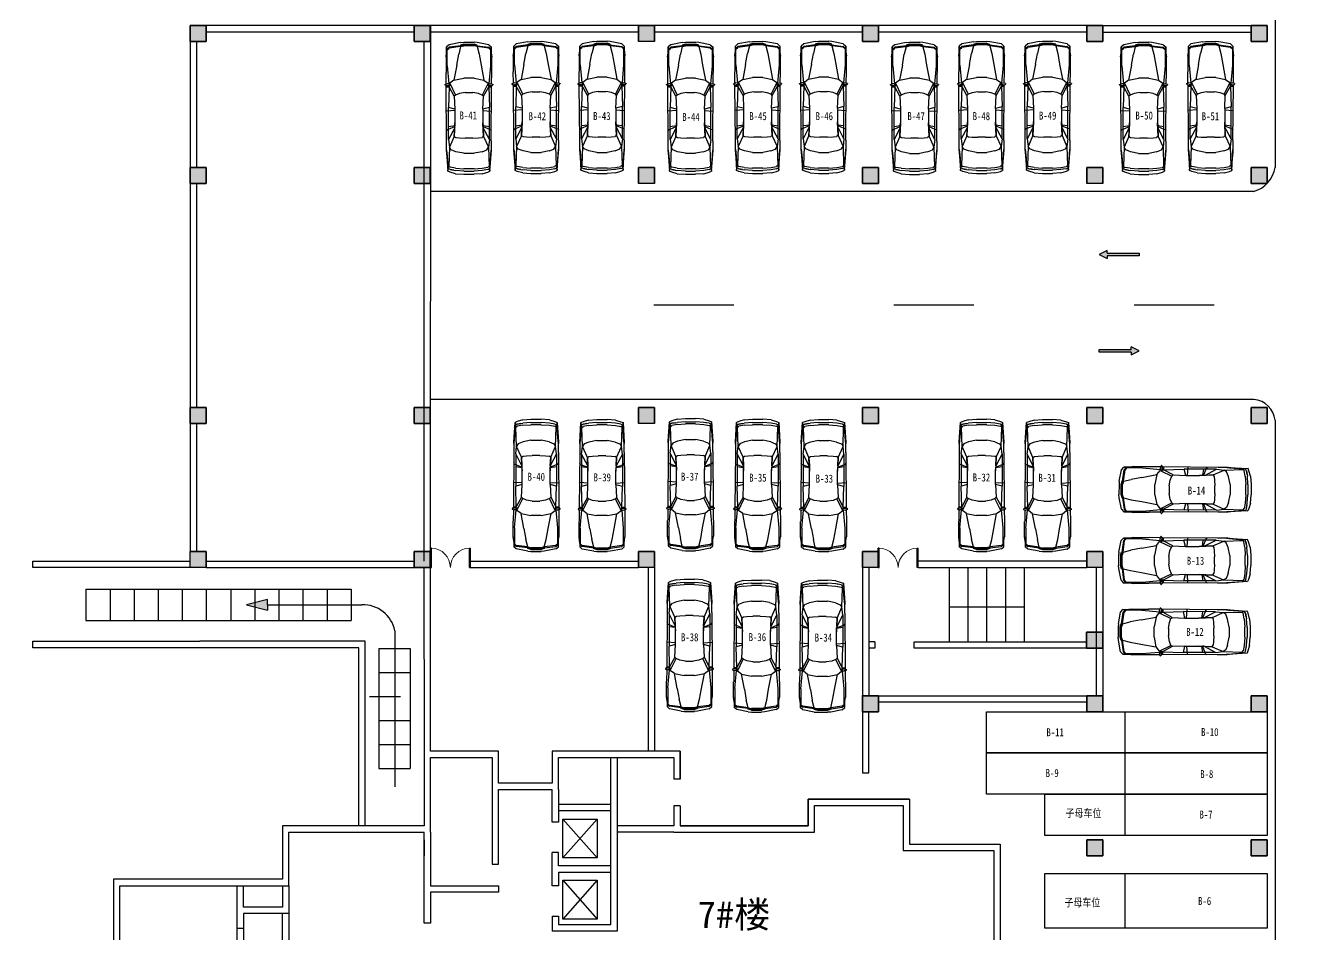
# Model space of a CAD drawing. Extents: x -266505272703 to 7385419, y -354256 to 107640740655.
# Drawn here: x 3662134 to 3710058, y -187359 to -153298 of the extents above; entities that cross this region are included whole.
import ezdxf

# ---------------------------------------------------------------- set-up
doc = ezdxf.new("R2010")
doc.units = 0
doc.header["$LTSCALE"] = 1000
for name, color, linetype in [('jb1', 42, 'Continuous'), ('PUB_TEXT', 7, 'Continuous'), ('QC', 8, 'Continuous'), ('ROOF', 4, 'Continuous'), ('WINDOW', 4, 'Continuous'), ('图框', 6, 'Continuous'), ('标注', 3, 'Continuous'), ('红线', 1, 'Continuous')]:
    doc.layers.add(name, color=color, linetype=linetype)
doc.styles.get("Standard").update_dxf_attribs({"font": 'rs.shx', "bigfont": 'hztxt.shx'})
doc.styles.add('STYLE2', font='NSimSun.ttf', dxfattribs={"width": 0.8})
doc.styles.add('宋体', font='SimSun.ttf')

# ---------------------------------------------------------------- blocks, each defined once
blk = doc.blocks.new('M_F27')
for p, q in [((-2489, 522), (-2514, 196)), ((-2489, 522), (-2426, 736)), ((-2426, 736), (-2389, 824)), ((-2389, 824), (-1610, 874)), ((-2389, 824), (-1560, 874)), ((-2264, 812), (-2389, 824)), ((-2364, 522), (-2389, 196)), ((-2326, 736), (-2364, 522)), ((-2326, 736), (-2351, 596)), ((-2351, 594), (-2351, 596)), ((-2326, 736), (-2288, 811)), ((-2301, 196), (-2276, 522)), ((-2200, 786), (-2288, 811)), ((-2276, 522), (-2238, 736)), ((-2200, 786), (-2238, 736)), ((-1560, 874), (-2212, 815)), ((-2208, 815), (-2211, 814)), ((-1660, 862), (-2208, 815)), ((-1446, 761), (-2200, 786)), ((-1622, 510), (-1685, 196)), ((-1560, 874), (-1660, 862)), ((-1622, 510), (-1547, 698)), ((-1617, 869), (-1620, 866)), ((-1208, 874), (-1610, 874)), ((-1547, 698), (-1446, 761)), ((-1145, 799), (-1446, 761)), ((-1019, 572), (-1446, 761)), ((-1208, 874), (980, 889)), ((-1145, 799), (-682, 557)), ((-1145, 799), (124, 799)), ((-1070, 371), (-1057, 510)), ((-1019, 572), (-1057, 510)), ((-680, 556), (-1019, 572)), ((-1019, 572), (-479, 547)), ((-743, 849), (-793, 874)), ((-730, 799), (-743, 849)), ((-630, 555), (-730, 799)), ((-680, 556), (-630, 555)), ((-642, 799), (-605, 554)), ((-605, 554), (-630, 555)), ((-479, 547), (-605, 554)), ((61, 547), (-479, 547)), ((-2, 547), (-27, 877)), ((124, 799), (61, 547)), ((61, 547), (564, 572)), ((941, 773), (124, 799)), ((564, 572), (941, 773)), ((564, 572), (614, 522)), ((1079, 748), (614, 522)), ((614, 522), (677, 371)), ((941, 773), (941, 874)), ((983, 777), (941, 773)), ((941, 773), (987, 765)), ((980, 902), (995, 790)), ((980, 790), (980, 898)), ((995, 790), (980, 790)), ((980, 790), (992, 746)), ((984, 905), (1020, 939)), ((992, 746), (1021, 747)), ((995, 790), (1022, 746)), ((1022, 748), (995, 790)), ((1021, 747), (1022, 748)), ((1053, 768), (1022, 746)), ((1036, 935), (1062, 857)), ((1036, 756), (1079, 748)), ((1051, 889), (1497, 893)), ((1057, 776), (1062, 857)), ((1770, 849), (1058, 784)), ((1204, 585), (1079, 748)), ((1795, 472), (1204, 585)), ((1280, 196), (1204, 585)), ((1506, 899), (2121, 899)), ((2461, 849), (1770, 849)), ((2272, 876), (2121, 899)), ((2272, 876), (2272, 874)), ((2437, 851), (2272, 876)), ((2511, 874), (2287, 874)), ((2398, 849), (2461, 773)), ((2437, 850), (2433, 851)), ((2498, 773), (2436, 849)), ((2511, 874), (2450, 850)), ((2461, 773), (2523, 321)), ((2561, 321), (2498, 773)), ((2599, 773), (2511, 874)), ((2599, 773), (2687, 321)), ((-2514, -206), (-2514, 196)), ((-2389, -206), (-2389, 196)), ((-2301, 196), (-2301, -206)), ((-1685, -206), (-1685, 196)), ((-1082, 145), (-1070, 371)), ((-1082, 145), (-1082, -156)), ((677, 371), (714, 145)), ((714, -156), (714, 145)), ((1280, 196), (1280, -206)), ((2222, 397), (1795, 472)), ((2523, 321), (2222, 397)), ((2523, 321), (2586, 321)), ((2523, 321), (2561, 196)), ((2580, 196), (2542, 321)), ((2561, 196), (2561, -206)), ((2611, 196), (2574, 321)), ((2580, 321), (2618, 196)), ((2580, 196), (2580, -206)), ((2611, 196), (2611, -206)), ((2618, -206), (2618, 196)), ((2687, 321), (2699, 196)), ((2699, -206), (2699, 196)), ((-2489, -533), (-2514, -206)), ((-2389, -206), (-2364, -533)), ((-2276, -533), (-2301, -206)), ((-1685, -206), (-1622, -520)), ((-1070, -382), (-1082, -156)), ((-1057, -520), (-1070, -382)), ((677, -382), (614, -533)), ((714, -156), (677, -382)), ((1204, -596), (1280, -206)), ((1795, -483), (1204, -596)), ((1795, -483), (2222, -407)), ((2523, -332), (2222, -407)), ((2523, -332), (2461, -784)), ((2561, -332), (2498, -784)), ((2523, -332), (2561, -206)), ((2586, -332), (2523, -332)), ((2580, -206), (2542, -332)), ((2618, -6), (2561, -6)), ((2574, -332), (2611, -206)), ((2618, -206), (2580, -332)), ((2687, -332), (2599, -784)), ((2687, -332), (2699, -206)), ((-2489, -533), (-2426, -747)), ((-2426, -747), (-2389, -835)), ((-2389, -835), (-2264, -823)), ((-1560, -885), (-2389, -835)), ((-1610, -885), (-2389, -835)), ((-2326, -747), (-2364, -533)), ((-2351, -607), (-2351, -605)), ((-2351, -607), (-2326, -747)), ((-2326, -747), (-2288, -822)), ((-2288, -822), (-2200, -797)), ((-2276, -533), (-2238, -747)), ((-2200, -797), (-2238, -747)), ((-2212, -826), (-1560, -885)), ((-2208, -826), (-2211, -825)), ((-1660, -872), (-2208, -826)), ((-1446, -772), (-2200, -797)), ((-1560, -885), (-1660, -872)), ((-1622, -520), (-1547, -709)), ((-1621, -877), (-1617, -880)), ((-1610, -885), (-1208, -885)), ((-1547, -709), (-1446, -772)), ((-1019, -583), (-1446, -772)), ((-1145, -809), (-1446, -772)), ((-1208, -885), (980, -900)), ((-682, -568), (-1145, -809)), ((-1145, -809), (124, -809)), ((-1019, -583), (-1057, -520)), ((-479, -558), (-1019, -583)), ((-1019, -583), (-680, -567)), ((-743, -860), (-793, -885)), ((-743, -860), (-730, -809)), ((-730, -809), (-630, -566)), ((-680, -567), (-682, -568)), ((-680, -567), (-630, -566)), ((-605, -565), (-642, -809)), ((-630, -566), (-605, -565)), ((-605, -565), (-479, -558)), ((61, -558), (-479, -558)), ((-2, -558), (-27, -884)), ((61, -558), (124, -809)), ((564, -583), (61, -558)), ((941, -784), (124, -809)), ((614, -533), (564, -583)), ((564, -583), (941, -784)), ((1079, -759), (614, -533)), ((987, -776), (941, -784)), ((983, -788), (941, -784)), ((941, -885), (941, -784)), ((992, -757), (980, -800)), ((995, -800), (980, -800)), ((995, -800), (980, -913)), ((980, -909), (980, -800)), ((984, -916), (1020, -950)), ((992, -757), (1021, -758)), ((995, -800), (1022, -757)), ((1022, -758), (995, -800)), ((1021, -758), (1022, -758)), ((1022, -757), (1053, -779)), ((1036, -767), (1079, -759)), ((1036, -946), (1062, -867)), ((1051, -901), (1497, -904)), ((1057, -787), (1062, -867)), ((1770, -860), (1058, -795)), ((1204, -596), (1079, -759)), ((2121, -910), (1506, -910)), ((1770, -860), (2461, -860)), ((2121, -910), (2272, -887)), ((2270, -887), (2121, -910)), ((2437, -861), (2272, -887)), ((2272, -885), (2272, -887)), ((2285, -885), (2511, -885)), ((2398, -860), (2461, -784)), ((2436, -860), (2498, -784)), ((2437, -861), (2436, -860)), ((2450, -861), (2511, -885)), ((2599, -784), (2511, -885))]:
    blk.add_line(p, q)
for centre, start, end in [((990, 898), 132.965, 179.7454), ((1027, 932), 18.1573, 132.965), ((1047, 776), 305.1542, 356.8636), ((990, -909), 180.2546, 227.035), ((1027, -942), 227.035, 341.8427), ((1047, -787), 3.1798, 54.8458)]:
    blk.add_arc(centre, 10, start, end)
at = {"width": 0.8, "flags": 9}
for tag in ['XSIZE', 'YSIZE']:
    blk.add_attdef(tag, (0, 0), '', height=0.5, dxfattribs=at)
blk = doc.blocks.new('$DorLib2D$00000002')
for p, q in [((-0.5, 0), (-0.5, 0.4875)), ((-0.475, 0.4875), (-0.5, 0.4875)), ((-0.475, 0), (-0.475, 0.4875)), ((0.475, 0), (0.475, 0.4875)), ((0.475, 0.4875), (0.5, 0.4875)), ((0.5, 0), (0.5, 0.4875)), ((-0.5, 0), (-0.475, 0)), ((0.5, 0), (0.475, 0))]:
    blk.add_line(p, q)
at = {"lineweight": 13}
for centre, start, end in [((-0.4875, 0), 0, 88.53072), ((0.4875, 0), 91.46928, 180)]:
    blk.add_arc(centre, 0.4875, start, end, dxfattribs=at)

msp = doc.modelspace()

# ---------------------------------------------------------------- hatches: boundary and pattern name
at = {"layer": 'jb1', "linetype": 'ByBlock'}
h = msp.add_hatch(color=256, dxfattribs=at)
h.paths.add_polyline_path([(3207028, 61244), (3207028, -349256), (3784028, -349256), (3784028, 61244)], flags=16)
h.paths.add_polyline_path([(3194528, -354256), (3194528, 66244), (3789028, 66244), (3789028, -354256)])
h.paths.add_polyline_path([(3205987, -18360), (3205987, -12971), (3203126, -12971), (3203126, -18360)], flags=24)
h.paths.add_polyline_path([(3201099, -18348), (3201099, -12948), (3198270, -12948), (3198270, -18348)], flags=24)
edge = h.paths.add_edge_path(flags=16)
edge.add_line((3207028, 61244), (3197028, 61244))
edge.add_line((3197028, 61244), (3197028, -23256))
edge.add_line((3197028, -23256), (3207028, -23256))
edge = h.paths.add_edge_path(flags=16)
edge.add_line((3202028, 61244), (3202028, -18256))
h.paths.add_polyline_path([(3201021, -22371), (3201021, -20286), (3198223, -20286), (3198223, -22371)], flags=24)
h.paths.add_polyline_path([(3205457, -22424), (3205457, -20318), (3202722, -20318), (3202722, -22424)], flags=24)
edge = h.paths.add_edge_path(flags=0)
edge.add_line((3197028, -18256), (3207028, -18256))
edge = h.paths.add_edge_path(flags=0)
edge.add_line((3197028, -10756), (3207028, -10756))
edge = h.paths.add_edge_path(flags=0)
edge.add_line((3197028, 744), (3207028, 744))
h.paths.add_polyline_path([(3205940, 8359), (3205940, 13623), (3203017, 13623), (3203017, 8359)], flags=24)
h.paths.add_polyline_path([(3200990, 8419), (3200990, 12965), (3198161, 12965), (3198161, 8419)], flags=24)
edge = h.paths.add_edge_path(flags=0)
edge.add_line((3197028, 8244), (3207028, 8244))
edge = h.paths.add_edge_path(flags=0)
edge.add_line((3197028, 15744), (3207028, 15744))
h.paths.add_polyline_path([(3201180, 34865), (3201180, 40170), (3198382, 40170), (3198382, 34865)], flags=24)
h.paths.add_polyline_path([(3205969, 34786), (3205969, 39997), (3203329, 39997), (3203329, 34786)], flags=24)
edge = h.paths.add_edge_path(flags=0)
edge.add_line((3197028, 27244), (3207028, 27244))
edge = h.paths.add_edge_path(flags=0)
edge.add_line((3197028, 34744), (3207028, 34744))
edge = h.paths.add_edge_path(flags=0)
edge.add_line((3197028, 42244), (3207028, 42244))
edge = h.paths.add_edge_path(flags=0)
edge.add_line((3197028, 53744), (3207028, 53744))
edge = h.paths.add_edge_path(flags=0)
edge.add_line((3504528, -349256), (3504528, -335256))
edge.add_line((3504528, -335256), (3784028, -335256))
edge = h.paths.add_edge_path(flags=0)
edge.add_line((3580028, -344756), (3670028, -344756))
edge = h.paths.add_edge_path(flags=0)
edge.add_line((3580028, -340256), (3670028, -340256))
h.paths.add_polyline_path([(3580921, -339322), (3586279, -339322), (3586279, -336555), (3580921, -336555)], flags=8)
h.paths.add_polyline_path([(3581167, -348327), (3586242, -348327), (3586242, -345529), (3581167, -345529)], flags=8)
edge = h.paths.add_edge_path(flags=0)
edge.add_line((3511834, -341564), (3511834, -341020))
edge = h.paths.add_edge_path(flags=0)
edge.add_line((3518840, -341020), (3518840, -341564))
edge = h.paths.add_edge_path(flags=0)
edge.add_line((3517008, -341564), (3517008, -341020))
edge = h.paths.add_edge_path(flags=0)
edge.add_arc((3515337, -341290), 439, 0, 360)
edge = h.paths.add_edge_path(flags=0)
edge.add_arc((3515337, -341290), 952, 0, 360)
edge = h.paths.add_edge_path(flags=0)
edge.add_line((3513691, -341020), (3513691, -341564))
edge = h.paths.add_edge_path(flags=0)
edge.add_line((3580028, -349256), (3580028, -335256))
h.paths.add_polyline_path([(3528821, -347040), (3562658, -347040), (3562658, -344592), (3528821, -344592)], flags=8)
edge = h.paths.add_edge_path(flags=0)
edge.add_arc((3514570, -346293), 254, 23.8671, 164.0253)
edge = h.paths.add_edge_path(flags=0)
edge.add_line((3514326, -346552), (3514326, -346775))
edge.add_line((3514326, -346775), (3514216, -346775))
edge.add_line((3514216, -346775), (3514216, -346328))
edge = h.paths.add_edge_path(flags=0)
edge.add_line((3514216, -346258), (3514216, -345945))
edge.add_line((3514216, -345945), (3514326, -345945))
edge.add_line((3514326, -345945), (3514326, -346034))
edge = h.paths.add_edge_path(flags=0)
edge.add_line((3513019, -343617), (3515077, -343617))
edge = h.paths.add_edge_path(flags=0)
edge.add_line((3515077, -344162), (3513019, -344162))
edge = h.paths.add_edge_path(flags=0)
edge.add_line((3513019, -341564), (3513019, -343617))
edge = h.paths.add_edge_path(flags=0)
edge.add_line((3512499, -343617), (3512499, -341564))
edge = h.paths.add_edge_path(flags=0)
edge.add_line((3513019, -344830), (3512499, -344830))
h.paths.add_polyline_path([(3512811, -345945), (3512918, -345945), (3512918, -346778), (3512811, -346778)], flags=0)
h.paths.add_polyline_path([(3512802, -345680), (3512915, -345680), (3512915, -345855), (3512802, -345855)], flags=0)
edge = h.paths.add_edge_path(flags=0)
edge.add_line((3512499, -344830), (3512499, -344162))
edge = h.paths.add_edge_path(flags=0)
edge.add_line((3511834, -343617), (3512499, -343617))
edge = h.paths.add_edge_path(flags=0)
edge.add_line((3511834, -344162), (3511834, -343617))
edge = h.paths.add_edge_path(flags=0)
edge.add_line((3512499, -344162), (3511834, -344162))
edge = h.paths.add_edge_path(flags=0)
edge.add_line((3512484, -346058), (3512484, -346775))
edge.add_line((3512484, -346775), (3512370, -346775))
edge.add_line((3512370, -346775), (3512370, -346058))
edge = h.paths.add_edge_path(flags=0)
edge.add_line((3512370, -346058), (3512213, -346058))
edge.add_line((3512213, -346058), (3512213, -345948))
edge.add_line((3512213, -345948), (3512370, -345948))
edge = h.paths.add_edge_path(flags=0)
edge.add_line((3512370, -345948), (3512370, -345683))
edge.add_line((3512370, -345683), (3512484, -345683))
edge.add_line((3512484, -345683), (3512484, -345948))
edge = h.paths.add_edge_path(flags=0)
edge.add_line((3512484, -345948), (3512641, -345948))
edge.add_line((3512641, -345948), (3512641, -346058))
edge.add_line((3512641, -346058), (3512484, -346058))
edge = h.paths.add_edge_path(flags=0)
edge.add_line((3513019, -344162), (3513019, -344830))
edge = h.paths.add_edge_path(flags=0)
edge.add_arc((3514570, -346293), 356, 174.3933, 185.6067)
edge = h.paths.add_edge_path(flags=0)
edge.add_arc((3513552, -346367), 312, 10.9739, 349.0261)
edge = h.paths.add_edge_path(flags=0)
edge.add_line((3513859, -346308), (3513859, -346427))
edge = h.paths.add_edge_path(flags=0)
edge.add_arc((3513552, -346367), 428, 44.2885, 315.7115)
edge = h.paths.add_edge_path(flags=0)
edge.add_line((3513859, -346068), (3513859, -345945))
edge.add_line((3513859, -345945), (3513978, -345945))
edge.add_line((3513978, -345945), (3513978, -346781))
edge.add_line((3513978, -346781), (3513859, -346781))
edge.add_line((3513859, -346781), (3513859, -346666))
edge = h.paths.add_edge_path(flags=0)
edge.add_line((3512499, -341564), (3511834, -341564))
edge = h.paths.add_edge_path(flags=0)
edge.add_line((3513691, -341564), (3513019, -341564))
edge = h.paths.add_edge_path(flags=0)
edge.add_line((3518197, -341564), (3518197, -343617))
edge = h.paths.add_edge_path(flags=0)
edge.add_line((3517677, -343617), (3517677, -341564))
edge = h.paths.add_edge_path(flags=0)
edge.add_line((3518865, -344162), (3518197, -344162))
edge = h.paths.add_edge_path(flags=0)
edge.add_line((3518197, -343617), (3518865, -343617))
edge = h.paths.add_edge_path(flags=0)
edge.add_line((3518197, -344162), (3518197, -344830))
edge = h.paths.add_edge_path(flags=0)
edge.add_line((3518865, -343617), (3518865, -344162))
edge = h.paths.add_edge_path(flags=0)
edge.add_line((3515597, -342974), (3515597, -343617))
edge = h.paths.add_edge_path(flags=0)
edge.add_line((3515077, -342974), (3515597, -342974))
edge = h.paths.add_edge_path(flags=0)
edge.add_line((3515077, -343617), (3515077, -342974))
edge = h.paths.add_edge_path(flags=0)
edge.add_line((3515597, -343617), (3517677, -343617))
edge = h.paths.add_edge_path(flags=0)
edge.add_line((3517677, -344830), (3517677, -344162))
edge = h.paths.add_edge_path(flags=0)
edge.add_line((3517677, -344162), (3515597, -344162))
edge = h.paths.add_edge_path(flags=0)
edge.add_line((3515077, -344805), (3515077, -344162))
edge = h.paths.add_edge_path(flags=0)
edge.add_line((3515597, -344805), (3515077, -344805))
edge = h.paths.add_edge_path(flags=0)
edge.add_line((3515597, -344162), (3515597, -344805))
edge = h.paths.add_edge_path(flags=0)
edge.add_line((3518197, -344830), (3517677, -344830))
edge = h.paths.add_edge_path(flags=0)
edge.add_arc((3518301, -346289), 254, 23.8671, 164.0253)
edge = h.paths.add_edge_path(flags=0)
edge.add_line((3518057, -346219), (3518057, -346359))
edge = h.paths.add_edge_path(flags=0)
edge.add_line((3518057, -346359), (3518057, -346548))
edge = h.paths.add_edge_path(flags=0)
edge.add_line((3518057, -346548), (3518057, -346771))
edge.add_line((3518057, -346771), (3517947, -346771))
edge.add_line((3517947, -346771), (3517947, -346324))
edge = h.paths.add_edge_path(flags=0)
edge.add_arc((3518301, -346289), 356, 174.3933, 185.6067)
edge = h.paths.add_edge_path(flags=0)
edge.add_line((3517947, -346255), (3517947, -345941))
edge.add_line((3517947, -345941), (3518057, -345941))
edge.add_line((3518057, -345941), (3518057, -346030))
edge = h.paths.add_edge_path(flags=0)
edge.add_arc((3518301, -346289), 356, 11.9054, 133.2969)
edge = h.paths.add_edge_path(flags=0)
edge.add_line((3518649, -346216), (3518649, -346771))
edge.add_line((3518649, -346771), (3518533, -346771))
edge.add_line((3518533, -346771), (3518533, -346559))
edge = h.paths.add_edge_path(flags=0)
edge.add_line((3518533, -346392), (3518533, -346559))
edge = h.paths.add_edge_path(flags=0)
edge.add_line((3518533, -346392), (3518533, -346187))
edge = h.paths.add_edge_path(flags=0)
edge.add_arc((3517283, -346363), 312, 10.9739, 349.0261)
edge = h.paths.add_edge_path(flags=0)
edge.add_line((3517590, -346304), (3517590, -346423))
edge = h.paths.add_edge_path(flags=0)
edge.add_arc((3517283, -346363), 428, 44.2885, 315.7115)
edge = h.paths.add_edge_path(flags=0)
edge.add_line((3517590, -346064), (3517590, -345941))
edge.add_line((3517590, -345941), (3517709, -345941))
edge.add_line((3517709, -345941), (3517709, -346777))
edge.add_line((3517709, -346777), (3517590, -346777))
edge.add_line((3517590, -346777), (3517590, -346663))
edge = h.paths.add_edge_path(flags=0)
edge.add_line((3516060, -346333), (3516060, -346166))
edge = h.paths.add_edge_path(flags=0)
edge.add_line((3516060, -346333), (3516060, -346538))
edge = h.paths.add_edge_path(flags=0)
edge.add_arc((3516292, -346436), 254, 203.8671, 344.0253)
edge = h.paths.add_edge_path(flags=0)
edge.add_line((3516537, -346505), (3516537, -346366))
edge = h.paths.add_edge_path(flags=0)
edge.add_line((3516537, -346366), (3516537, -346176))
edge = h.paths.add_edge_path(flags=0)
edge.add_line((3516537, -346176), (3516537, -345954))
edge.add_line((3516537, -345954), (3516647, -345954))
edge.add_line((3516647, -345954), (3516647, -346401))
edge = h.paths.add_edge_path(flags=0)
edge.add_arc((3516292, -346436), 356, 354.3933, 365.6067)
edge = h.paths.add_edge_path(flags=0)
edge.add_line((3516647, -346470), (3516647, -346784))
edge.add_line((3516647, -346784), (3516537, -346784))
edge.add_line((3516537, -346784), (3516537, -346695))
edge = h.paths.add_edge_path(flags=0)
edge.add_arc((3516292, -346436), 356, 191.9054, 313.2969)
edge = h.paths.add_edge_path(flags=0)
edge.add_line((3515944, -346509), (3515944, -345954))
edge.add_line((3515944, -345954), (3516060, -345954))
edge.add_line((3516060, -345954), (3516060, -346166))
h.paths.add_polyline_path([(3515258, -347039), (3515371, -346773), (3515050, -345951), (3515179, -345951), (3515429, -346606), (3515696, -345947), (3515822, -345947), (3515379, -347039)], flags=0)
edge = h.paths.add_edge_path(flags=0)
edge.add_line((3514326, -346223), (3514326, -346363))
edge = h.paths.add_edge_path(flags=0)
edge.add_line((3514326, -346363), (3514326, -346552))
edge = h.paths.add_edge_path(flags=0)
edge.add_arc((3514570, -346293), 356, 11.9054, 133.2969)
edge = h.paths.add_edge_path(flags=0)
edge.add_line((3514918, -346220), (3514918, -346775))
edge.add_line((3514918, -346775), (3514802, -346775))
edge.add_line((3514802, -346775), (3514802, -346563))
edge = h.paths.add_edge_path(flags=0)
edge.add_line((3514802, -346396), (3514802, -346563))
edge = h.paths.add_edge_path(flags=0)
edge.add_line((3514802, -346396), (3514802, -346190))
edge = h.paths.add_edge_path(flags=0)
edge.add_line((3518840, -341564), (3518197, -341564))
edge = h.paths.add_edge_path(flags=0)
edge.add_line((3517677, -341564), (3517008, -341564))
h.paths.add_polyline_path([(3580874, -344098), (3586179, -344098), (3586179, -341300), (3580874, -341300)], flags=8)
edge = h.paths.add_edge_path(flags=0)
edge.add_line((3515077, -338991), (3513019, -338991))
edge = h.paths.add_edge_path(flags=0)
edge.add_line((3513019, -338447), (3515077, -338447))
edge = h.paths.add_edge_path(flags=0)
edge.add_line((3512499, -337779), (3513019, -337779))
edge = h.paths.add_edge_path(flags=0)
edge.add_line((3511834, -338447), (3512499, -338447))
edge = h.paths.add_edge_path(flags=0)
edge.add_line((3511834, -338991), (3511834, -338447))
edge = h.paths.add_edge_path(flags=0)
edge.add_line((3512499, -338991), (3511834, -338991))
edge = h.paths.add_edge_path(flags=0)
edge.add_line((3512499, -338447), (3512499, -337779))
edge = h.paths.add_edge_path(flags=0)
edge.add_line((3511834, -341020), (3512499, -341020))
edge = h.paths.add_edge_path(flags=0)
edge.add_line((3512499, -341020), (3512499, -338991))
edge = h.paths.add_edge_path(flags=0)
edge.add_line((3513019, -337779), (3513019, -338447))
edge = h.paths.add_edge_path(flags=0)
edge.add_line((3513019, -341020), (3513691, -341020))
edge = h.paths.add_edge_path(flags=0)
edge.add_line((3513019, -338991), (3513019, -341020))
edge = h.paths.add_edge_path(flags=0)
edge.add_line((3518865, -338991), (3518197, -338991))
edge = h.paths.add_edge_path(flags=0)
edge.add_line((3518197, -338447), (3518865, -338447))
edge = h.paths.add_edge_path(flags=0)
edge.add_line((3518197, -337779), (3518197, -338447))
edge = h.paths.add_edge_path(flags=0)
edge.add_line((3518865, -338447), (3518865, -338991))
edge = h.paths.add_edge_path(flags=0)
edge.add_line((3517677, -338991), (3515622, -338991))
edge = h.paths.add_edge_path(flags=0)
edge.add_line((3515077, -339634), (3515077, -338991))
edge = h.paths.add_edge_path(flags=0)
edge.add_line((3515622, -339634), (3515077, -339634))
edge = h.paths.add_edge_path(flags=0)
edge.add_line((3515622, -338991), (3515622, -339634))
edge = h.paths.add_edge_path(flags=0)
edge.add_line((3515622, -337804), (3515622, -338447))
edge = h.paths.add_edge_path(flags=0)
edge.add_line((3515077, -337804), (3515622, -337804))
edge = h.paths.add_edge_path(flags=0)
edge.add_line((3515077, -338447), (3515077, -337804))
edge = h.paths.add_edge_path(flags=0)
edge.add_line((3515622, -338447), (3517677, -338447))
edge = h.paths.add_edge_path(flags=0)
edge.add_line((3517677, -338447), (3517677, -337779))
edge = h.paths.add_edge_path(flags=0)
edge.add_line((3517677, -337779), (3518197, -337779))
edge = h.paths.add_edge_path(flags=0)
edge.add_line((3518197, -341020), (3518840, -341020))
edge = h.paths.add_edge_path(flags=0)
edge.add_line((3517008, -341020), (3517677, -341020))
edge = h.paths.add_edge_path(flags=0)
edge.add_line((3517677, -341020), (3517677, -338991))
edge = h.paths.add_edge_path(flags=0)
edge.add_line((3518197, -338991), (3518197, -341020))
h.paths.add_polyline_path([(3748525, -351778), (3760192, -351778), (3760192, -349903), (3748525, -349903)], flags=24)
edge = h.paths.add_edge_path(flags=0)
edge.add_line((3710028, -342256), (3784028, -342256))
edge = h.paths.add_edge_path(flags=0)
edge.add_line((3601028, -335256), (3601028, -349256))
edge = h.paths.add_edge_path(flags=0)
edge.add_line((3589528, -335256), (3589528, -349256))
edge = h.paths.add_edge_path(flags=0)
edge.add_line((3612528, -335256), (3612528, -349256))
edge = h.paths.add_edge_path(flags=0)
edge.add_line((3624028, -335256), (3624028, -349256))
edge = h.paths.add_edge_path(flags=0)
edge.add_line((3647028, -335256), (3647028, -349256))
edge = h.paths.add_edge_path(flags=0)
edge.add_line((3635528, -335256), (3635528, -349256))
edge = h.paths.add_edge_path(flags=0)
edge.add_line((3658528, -335256), (3658528, -349256))
edge = h.paths.add_edge_path(flags=0)
edge.add_line((3670028, -335256), (3670028, -349256))
h.paths.add_polyline_path([(3711053, -341578), (3716432, -341578), (3716432, -338749), (3711053, -338749)], flags=8)
edge = h.paths.add_edge_path(flags=0)
edge.add_line((3710028, -335256), (3710028, -349256))
edge = h.paths.add_edge_path(flags=0)
edge.add_line((3720028, -335256), (3720028, -349256))
h.paths.add_polyline_path([(3711079, -345640), (3716406, -345640), (3716406, -342968), (3711079, -342968)], flags=8)
h.paths.add_polyline_path([(3711053, -348311), (3716432, -348311), (3716432, -345482), (3711053, -345482)], flags=8)
h.paths.add_polyline_path([(3624911, -339311), (3632210, -339311), (3632210, -336482), (3624911, -336482)], flags=8)
h.paths.add_polyline_path([(3602005, -339364), (3609221, -339364), (3609221, -336472), (3602005, -336472)], flags=8)
h.paths.add_polyline_path([(3590516, -339353), (3597689, -339353), (3597689, -336524), (3590516, -336524)], flags=8)
h.paths.add_polyline_path([(3613157, -339384), (3619486, -339384), (3619486, -336493), (3613157, -336493)], flags=8)
h.paths.add_polyline_path([(3647932, -339290), (3655148, -339290), (3655148, -336587), (3647932, -336587)], flags=8)
h.paths.add_polyline_path([(3636077, -339384), (3642406, -339384), (3642406, -336493), (3636077, -336493)], flags=8)
h.paths.add_polyline_path([(3659500, -339327), (3666558, -339327), (3666558, -336529), (3659500, -336529)], flags=8)
h.paths.add_polyline_path([(3711074, -338940), (3716222, -338940), (3716222, -336236), (3711074, -336236)], flags=8)
edge = h.paths.add_edge_path(flags=0)
edge.add_line((3760028, -335256), (3760028, -349256))
edge = h.paths.add_edge_path(flags=0)
edge.add_line((3770028, -335256), (3770028, -349256))
h.paths.add_polyline_path([(3761611, -342149), (3766706, -342149), (3766706, -339414), (3761611, -339414)], flags=8)
h.paths.add_polyline_path([(3768122, -351862), (3777724, -351862), (3777724, -349980), (3768122, -349980)], flags=24)
edge = h.paths.add_edge_path(flags=0)
edge.add_line((3760028, -345756), (3784028, -345756))
h.paths.add_polyline_path([(3761437, -348959), (3766512, -348959), (3766512, -346162), (3761437, -346162)], flags=8)
h.paths.add_polyline_path([(3761482, -345773), (3766693, -345773), (3766693, -342881), (3761482, -342881)], flags=8)
edge = h.paths.add_edge_path(flags=0)
edge.add_line((3760028, -338756), (3784028, -338756))
h.paths.add_polyline_path([(3761355, -338711), (3766723, -338711), (3766723, -335787), (3761355, -335787)], flags=8)
h.paths.add_polyline_path([(3732909, -341175), (3744153, -341175), (3744153, -336791), (3732909, -336791)], flags=8)
h.paths.add_polyline_path([(3774282, -341950), (3776471, -341950), (3776471, -339865), (3774282, -339865)], flags=8)
h.paths.add_polyline_path([(3681133, -345871), (3701185, -345871), (3701185, -340511), (3681133, -340511)], flags=8)
h.paths.add_polyline_path([(3444535, -317388), (3497618, -317388), (3497618, -307471), (3444535, -307471)], flags=8)
for points in [[(3668299, -153901), (3668901, -153901), (3668901, -153300), (3668299, -153300)], [(3668301, -153900), (3668902, -153900), (3668902, -153299), (3668301, -153299)], [(3676701, -153901), (3677302, -153901), (3677302, -153300), (3676701, -153300)], [(3676702, -153900), (3677303, -153900), (3677303, -153299), (3676702, -153299)], [(3685101, -153901), (3685702, -153901), (3685702, -153300), (3685101, -153300)], [(3685102, -153900), (3685703, -153900), (3685703, -153299), (3685102, -153299)], [(3693499, -153901), (3694101, -153901), (3694101, -153300), (3693499, -153300)], [(3693501, -153900), (3694102, -153900), (3694102, -153299), (3693501, -153299)], [(3701898, -153901), (3702499, -153901), (3702499, -153300), (3701898, -153300)], [(3701899, -153900), (3702501, -153900), (3702501, -153299), (3701899, -153299)], [(3708059, -153900), (3708661, -153900), (3708661, -153299), (3708059, -153299)], [(3708061, -153899), (3708662, -153899), (3708662, -153298), (3708061, -153298)], [(3668298, -159214), (3668899, -159214), (3668899, -158614), (3668298, -158614)], [(3676699, -159214), (3677301, -159214), (3677301, -158614), (3676699, -158614)], [(3685099, -159214), (3685701, -159214), (3685701, -158614), (3685099, -158614)], [(3693498, -159214), (3694099, -159214), (3694099, -158614), (3693498, -158614)], [(3701898, -159214), (3702499, -159214), (3702499, -158614), (3701898, -158614)], [(3708058, -159214), (3708659, -159214), (3708659, -158614), (3708058, -158614)], [(3668299, -168214), (3668901, -168214), (3668901, -167614), (3668299, -167614)], [(3676701, -168214), (3677302, -168214), (3677302, -167614), (3676701, -167614)], [(3685101, -168214), (3685702, -168214), (3685702, -167614), (3685101, -167614)], [(3693499, -168214), (3694101, -168214), (3694101, -167614), (3693499, -167614)], [(3701898, -168214), (3702499, -168214), (3702499, -167614), (3701898, -167614)], [(3708058, -168214), (3708659, -168214), (3708659, -167614), (3708058, -167614)], [(3668301, -173614), (3668902, -173614), (3668902, -173013), (3668301, -173013)], [(3676702, -173614), (3677303, -173614), (3677303, -173013), (3676702, -173013)], [(3685102, -173614), (3685703, -173614), (3685703, -173013), (3685102, -173013)], [(3693501, -173614), (3694102, -173614), (3694102, -173013), (3693501, -173013)], [(3701899, -173614), (3702501, -173614), (3702501, -173013), (3701899, -173013)], [(3701899, -173614), (3702501, -173614), (3702501, -173013), (3701899, -173013)], [(3701897, -176631), (3702498, -176631), (3702498, -176031), (3701897, -176031)], [(3693499, -179012), (3694101, -179012), (3694101, -178411), (3693499, -178411)], [(3693499, -179013), (3694101, -179013), (3694101, -178412), (3693499, -178412)], [(3701898, -179013), (3702499, -179013), (3702499, -178412), (3701898, -178412)], [(3701901, -179012), (3702502, -179012), (3702502, -178411), (3701901, -178411)], [(3708058, -179013), (3708659, -179013), (3708659, -178412), (3708058, -178412)], [(3701902, -184411), (3702503, -184411), (3702503, -183810), (3701902, -183810)], [(3708062, -184411), (3708663, -184411), (3708663, -183810), (3708062, -183810)]]:
    msp.add_hatch(color=256, dxfattribs=at).paths.add_polyline_path(points)
h = msp.add_hatch(color=256, dxfattribs=at)
h.paths.add_polyline_path([(3671195, -175206), (3671195, -175006), (3671195, -174806), (3670962, -174865), (3670962, -175147)])
h.paths.add_polyline_path([(3670962, -175147), (3670962, -174865), (3670408, -175006)])
at = {"layer": '图框', "linetype": 'ByBlock'}
for points in [[(3703862, -161933), (3703862, -161833), (3702662, -161833), (3702662, -161733), (3702362, -161883), (3702662, -162033), (3702662, -161933)], [(3702362, -165442), (3702362, -165542), (3703562, -165542), (3703562, -165642), (3703862, -165492), (3703562, -165342), (3703562, -165442)]]:
    msp.add_hatch(color=256, dxfattribs=at).paths.add_polyline_path(points)

# ---------------------------------------------------------------- linework, layer by layer
at = {"layer": 'jb1', "linetype": 'ByBlock'}
for p, q in [((3668901, -153300), (3668301, -153300)), ((3668899, -153901), (3668899, -153301)), ((3676701, -153301), (3668899, -153301)), ((3668901, -153900), (3668901, -153300)), ((3676701, -153301), (3676701, -153901)), ((3677301, -153301), (3676701, -153301)), ((3676702, -153300), (3676702, -153900)), ((3677302, -153300), (3676702, -153300)), ((3685101, -153300), (3677301, -153301)), ((3677301, -153901), (3677301, -153301)), ((3677302, -153900), (3677302, -153300)), ((3685101, -153301), (3685101, -153901)), ((3685701, -153301), (3685101, -153301)), ((3685102, -153300), (3685102, -153900)), ((3685702, -153300), (3685102, -153300)), ((3685701, -153901), (3685701, -153301)), ((3685702, -153900), (3685702, -153300)), ((3693499, -153301), (3685702, -153300)), ((3693499, -153301), (3693499, -153901)), ((3693501, -153300), (3693501, -153900)), ((3694101, -153300), (3693501, -153300)), ((3694099, -153901), (3694099, -153301)), ((3694101, -153900), (3694101, -153300)), ((3701898, -153301), (3694101, -153300)), ((3702498, -153301), (3701898, -153301)), ((3701899, -153300), (3701899, -153900)), ((3702499, -153300), (3701899, -153300)), ((3702498, -153901), (3702498, -153301)), ((3702499, -153900), (3702499, -153300)), ((3702501, -153300), (3708059, -153300)), ((3708059, -153300), (3708059, -153900)), ((3708659, -153300), (3708059, -153300)), ((3708061, -153299), (3708061, -153899)), ((3708661, -153299), (3708061, -153299)), ((3708659, -153900), (3708659, -153300)), ((3708661, -153899), (3708661, -153299)), ((3676701, -153540), (3668901, -153540)), ((3685101, -153540), (3677301, -153540)), ((3693499, -153540), (3685701, -153540)), ((3701898, -153540), (3694101, -153540)), ((3702501, -153540), (3708059, -153540)), ((3668299, -153901), (3668899, -153901)), ((3668299, -153901), (3668301, -173014)), ((3668301, -153900), (3668901, -153900)), ((3668539, -153901), (3668539, -158614)), ((3676701, -153901), (3677301, -153901)), ((3676702, -153900), (3677302, -153900)), ((3693499, -153901), (3694099, -153901)), ((3693501, -153900), (3694101, -153900)), ((3701898, -153901), (3702498, -153901)), ((3701899, -153900), (3702499, -153900)), ((3708059, -153900), (3708659, -153900)), ((3668298, -158614), (3668298, -159214)), ((3668898, -158614), (3668298, -158614)), ((3668898, -159214), (3668898, -158614)), ((3676699, -158614), (3676699, -159214)), ((3677299, -158614), (3676699, -158614)), ((3677299, -159214), (3677299, -158614)), ((3685099, -158614), (3685099, -159214)), ((3685699, -158614), (3685099, -158614)), ((3685699, -159214), (3685699, -158614)), ((3693498, -158614), (3693498, -159214)), ((3694098, -158614), (3693498, -158614)), ((3694098, -159214), (3694098, -158614)), ((3701898, -158614), (3701898, -159214)), ((3702498, -158614), (3701898, -158614)), ((3702498, -159214), (3702498, -158614)), ((3708058, -158614), (3708058, -159214)), ((3708658, -158614), (3708058, -158614)), ((3708658, -159214), (3708658, -158614)), ((3668298, -159214), (3668898, -159214)), ((3668539, -159214), (3668539, -167614)), ((3676699, -159214), (3677299, -159214)), ((3693498, -159214), (3694098, -159214)), ((3708058, -159214), (3708658, -159214)), ((3668299, -167614), (3668299, -168214)), ((3668899, -167614), (3668299, -167614)), ((3668899, -168214), (3668899, -167614)), ((3676701, -167614), (3676701, -168214)), ((3677301, -167614), (3676701, -167614)), ((3677301, -168214), (3677301, -167614)), ((3685101, -167614), (3685101, -168214)), ((3685701, -167614), (3685101, -167614)), ((3685701, -168214), (3685701, -167614)), ((3693499, -167614), (3693499, -168214)), ((3694099, -167614), (3693499, -167614)), ((3694099, -168214), (3694099, -167614)), ((3701898, -167614), (3701898, -168214)), ((3702498, -167614), (3701898, -167614)), ((3702498, -168214), (3702498, -167614)), ((3708058, -167614), (3708058, -168214)), ((3708658, -167614), (3708058, -167614)), ((3708658, -168214), (3708658, -167614)), ((3668299, -168214), (3668899, -168214)), ((3668539, -168214), (3668539, -173013)), ((3676701, -168214), (3677301, -168214)), ((3693499, -168214), (3694099, -168214)), ((3701898, -168214), (3702498, -168214)), ((3708058, -168214), (3708658, -168214)), ((3662401, -173614), (3662401, -173374)), ((3662401, -173374), (3668301, -173374)), ((3668901, -173014), (3668301, -173014)), ((3668901, -173614), (3668901, -173014)), ((3668902, -173374), (3676702, -173374)), ((3668902, -173374), (3676702, -173374)), ((3676702, -173014), (3676702, -173614)), ((3677302, -173014), (3676702, -173014)), ((3677302, -173614), (3677302, -173014)), ((3685102, -173014), (3685102, -173614)), ((3685702, -173014), (3685102, -173014)), ((3685702, -173614), (3685702, -173014)), ((3693501, -173014), (3693501, -173614)), ((3694101, -173014), (3693501, -173014)), ((3694101, -173614), (3694101, -173014)), ((3701898, -173374), (3695562, -173374)), ((3701899, -173014), (3701899, -173614)), ((3702499, -173014), (3701899, -173014)), ((3701899, -173014), (3701899, -173614)), ((3702499, -173014), (3701899, -173014)), ((3702499, -173614), (3702499, -173014)), ((3702499, -173614), (3702499, -173014)), ((3668301, -173614), (3662401, -173614)), ((3668902, -173614), (3676702, -173614)), ((3668902, -173614), (3676702, -173614)), ((3676702, -173614), (3677302, -173614)), ((3677062, -173614), (3677065, -180492)), ((3677305, -180492), (3677305, -173614)), ((3693499, -173614), (3693499, -178412)), ((3693739, -173614), (3693739, -178412)), ((3695582, -173614), (3701898, -173614)), ((3695582, -173614), (3701898, -173614)), ((3696750, -173614), (3696750, -176391)), ((3697450, -173614), (3697450, -176391)), ((3698150, -173614), (3698150, -176391)), ((3698850, -173614), (3698850, -176391)), ((3699550, -173614), (3699550, -176391)), ((3702259, -173614), (3702259, -178412)), ((3702499, -173614), (3702501, -178412)), ((3664398, -174423), (3664398, -175590)), ((3664398, -174423), (3674330, -174423)), ((3665298, -174423), (3665298, -175590)), ((3666198, -174423), (3666198, -175590)), ((3667098, -174423), (3667098, -175590)), ((3667998, -174423), (3667998, -175590)), ((3668898, -174423), (3668898, -175590)), ((3669830, -174423), (3669830, -175590)), ((3670730, -174423), (3670730, -175590)), ((3671630, -174423), (3671630, -175590)), ((3672530, -174423), (3672530, -175590)), ((3673430, -174423), (3673430, -175590)), ((3674330, -174423), (3674330, -175590)), ((3671195, -174806), (3670408, -175006)), ((3671195, -175006), (3671195, -174806)), ((3670408, -175006), (3671195, -175206)), ((3671195, -175006), (3671195, -175206)), ((3671195, -175006), (3674737, -175006)), ((3699550, -175092), (3696750, -175092)), ((3664398, -175590), (3674330, -175590)), ((3675970, -175983), (3675970, -175983)), ((3675970, -175983), (3675970, -179617)), ((3701897, -176031), (3701897, -176631)), ((3702497, -176031), (3701897, -176031)), ((3702497, -176631), (3702497, -176031)), ((3662401, -176614), (3662401, -176374)), ((3662401, -176374), (3668661, -176374)), ((3668661, -176614), (3662401, -176614)), ((3674865, -176374), (3668661, -176374)), ((3674625, -176614), (3668661, -176614)), ((3674625, -183292), (3674625, -176614)), ((3674865, -183292), (3674865, -176374)), ((3675378, -176641), (3676546, -176641)), ((3675378, -176641), (3675378, -181141)), ((3676546, -176641), (3676546, -181141)), ((3693961, -176391), (3693739, -176391)), ((3693961, -176631), (3693739, -176631)), ((3693961, -176391), (3693961, -176631)), ((3695432, -176631), (3695432, -176391)), ((3695432, -176391), (3701897, -176391)), ((3701897, -176631), (3695432, -176631)), ((3701897, -176631), (3702497, -176631)), ((3675378, -177541), (3676546, -177541)), ((3675018, -178441), (3676186, -178441)), ((3693499, -178412), (3693499, -179012)), ((3694099, -178412), (3693499, -178412)), ((3693499, -178413), (3693499, -179013)), ((3694099, -178413), (3693499, -178413)), ((3694099, -179012), (3694099, -178412)), ((3694099, -179013), (3694099, -178413)), ((3694101, -178413), (3701898, -178413)), ((3701899, -178653), (3694102, -178653)), ((3701898, -178413), (3701898, -179013)), ((3702498, -178413), (3701898, -178413)), ((3701901, -178412), (3701901, -179012)), ((3702501, -178412), (3701901, -178412)), ((3702498, -179013), (3702498, -178413)), ((3702501, -179012), (3702501, -178412)), ((3708058, -178413), (3708058, -179013)), ((3708658, -178413), (3708058, -178413)), ((3708658, -179013), (3708658, -178413)), ((3693499, -179012), (3694099, -179012)), ((3693499, -179013), (3694099, -179013)), ((3693499, -179013), (3693499, -181307)), ((3693739, -181307), (3693739, -179013)), ((3701898, -179013), (3702498, -179013)), ((3701901, -179012), (3702501, -179012)), ((3708058, -179013), (3708658, -179013)), ((3675378, -179341), (3676546, -179341)), ((3675970, -179617), (3675970, -181823)), ((3675378, -180241), (3676546, -180241)), ((3677065, -180492), (3677065, -183292)), ((3679862, -180492), (3677305, -180492)), ((3679862, -181692), (3679862, -180492)), ((3686662, -180492), (3681862, -180492)), ((3681862, -180492), (3681862, -181692)), ((3686662, -180492), (3686662, -181535)), ((3686662, -181535), (3686662, -180492)), ((3675378, -181141), (3676546, -181141)), ((3677305, -183532), (3677305, -180732)), ((3677305, -180732), (3679622, -180732)), ((3679622, -180732), (3679622, -181932)), ((3682102, -181932), (3682102, -180732)), ((3682102, -180732), (3686422, -180732)), ((3682102, -180732), (3684302, -180732)), ((3684062, -186992), (3684062, -180732)), ((3684302, -180732), (3684302, -187232)), ((3686422, -180732), (3686422, -181535)), ((3686662, -181535), (3686422, -181535)), ((3693499, -181307), (3693739, -181307)), ((3679622, -181932), (3679622, -184732)), ((3681862, -181692), (3679862, -181692)), ((3679862, -181932), (3681862, -181932)), ((3679862, -184732), (3679862, -181932)), ((3681862, -183152), (3681862, -181932)), ((3682102, -181932), (3682102, -183152)), ((3682102, -182476), (3684062, -182476)), ((3686422, -182538), (3686422, -183292)), ((3686662, -182538), (3686422, -182538)), ((3686662, -182538), (3686662, -183292)), ((3691462, -183292), (3691462, -182292)), ((3691462, -182292), (3695262, -182292)), ((3691702, -183532), (3691702, -182532)), ((3691702, -182532), (3695022, -182532)), ((3695022, -182532), (3695022, -184212)), ((3695262, -182292), (3695262, -183972)), ((3682102, -182716), (3684062, -182716)), ((3682263, -183040), (3683553, -184494)), ((3683553, -183040), (3682263, -184494)), ((3677065, -183292), (3671765, -183292)), ((3671765, -183292), (3671765, -185292)), ((3672005, -185532), (3672005, -183532)), ((3672005, -183532), (3677065, -183532)), ((3674865, -183292), (3674625, -183292)), ((3677065, -183292), (3674865, -183292)), ((3677065, -186932), (3677065, -183532)), ((3677305, -183532), (3677305, -185532)), ((3682102, -183152), (3681862, -183152)), ((3686422, -183292), (3684302, -183292)), ((3686422, -183532), (3684302, -183532)), ((3686422, -183292), (3686422, -183292)), ((3686422, -183532), (3691462, -183532)), ((3686662, -183292), (3691462, -183292)), ((3691462, -183532), (3691702, -183532)), ((3677065, -183811), (3677065, -184411)), ((3695262, -183972), (3698662, -183972)), ((3698662, -183972), (3698662, -187338)), ((3698662, -183972), (3698662, -192672)), ((3701902, -183811), (3701902, -184411)), ((3702502, -183811), (3701902, -183811)), ((3702502, -184411), (3702502, -183811)), ((3708062, -183811), (3708062, -184411)), ((3708662, -183811), (3708062, -183811)), ((3708662, -184411), (3708662, -183811)), ((3682102, -184292), (3681862, -184292)), ((3681862, -185532), (3681862, -184292)), ((3682102, -184792), (3682102, -184292)), ((3695022, -184212), (3698422, -184212)), ((3698422, -184212), (3698422, -186620)), ((3701902, -184411), (3702502, -184411)), ((3708062, -184411), (3708662, -184411)), ((3679622, -184732), (3679862, -184732)), ((3684062, -184792), (3682102, -184792)), ((3684062, -185032), (3684062, -184792)), ((3671765, -185292), (3665425, -185292)), ((3665425, -185292), (3665425, -192292)), ((3682102, -185032), (3684062, -185032)), ((3682102, -185032), (3682102, -185532)), ((3683553, -185331), (3682263, -186785)), ((3682263, -185331), (3683553, -186785)), ((3665665, -185532), (3672005, -185532)), ((3665665, -192052), (3665665, -185532)), ((3670065, -187132), (3670065, -185532)), ((3670305, -186332), (3670305, -185532)), ((3671765, -185532), (3671765, -186332)), ((3672005, -185532), (3672005, -186572)), ((3677305, -185532), (3679862, -185532)), ((3679862, -185772), (3677305, -185772)), ((3677305, -185772), (3677305, -186932)), ((3679862, -185532), (3679862, -185772)), ((3682102, -185532), (3681862, -185532)), ((3671765, -186332), (3670305, -186332)), ((3672005, -186572), (3670305, -186572)), ((3670305, -186572), (3670305, -187132)), ((3681862, -186672), (3681862, -187232)), ((3681862, -186672), (3682102, -186672)), ((3682102, -186672), (3682102, -186992)), ((3698422, -186620), (3698422, -192672)), ((3670305, -187132), (3670065, -187132)), ((3677305, -186932), (3677065, -186932)), ((3684302, -187232), (3681862, -187232)), ((3682102, -186992), (3684062, -186992))]:
    msp.add_line(p, q, dxfattribs=at)
for points in [[(3668299, -153300), (3668901, -153300), (3668901, -153901), (3668299, -153901)], [(3668299, -153300), (3668901, -153300), (3668901, -153901), (3668299, -153901)], [(3668301, -153299), (3668902, -153299), (3668902, -153900), (3668301, -153900)], [(3668301, -153299), (3668902, -153299), (3668902, -153900), (3668301, -153900)], [(3676701, -153300), (3677302, -153300), (3677302, -153901), (3676701, -153901)], [(3676701, -153300), (3677302, -153300), (3677302, -153901), (3676701, -153901)], [(3676702, -153299), (3677303, -153299), (3677303, -153900), (3676702, -153900)], [(3676702, -153299), (3677303, -153299), (3677303, -153900), (3676702, -153900)], [(3685101, -153300), (3685702, -153300), (3685702, -153901), (3685101, -153901)], [(3685101, -153300), (3685702, -153300), (3685702, -153901), (3685101, -153901)], [(3685102, -153299), (3685703, -153299), (3685703, -153900), (3685102, -153900)], [(3685102, -153299), (3685703, -153299), (3685703, -153900), (3685102, -153900)], [(3693499, -153300), (3694101, -153300), (3694101, -153901), (3693499, -153901)], [(3693499, -153300), (3694101, -153300), (3694101, -153901), (3693499, -153901)], [(3693501, -153299), (3694102, -153299), (3694102, -153900), (3693501, -153900)], [(3693501, -153299), (3694102, -153299), (3694102, -153900), (3693501, -153900)], [(3701898, -153300), (3702499, -153300), (3702499, -153901), (3701898, -153901)], [(3701898, -153300), (3702499, -153300), (3702499, -153901), (3701898, -153901)], [(3701899, -153299), (3702501, -153299), (3702501, -153900), (3701899, -153900)], [(3701899, -153299), (3702501, -153299), (3702501, -153900), (3701899, -153900)], [(3708059, -153299), (3708661, -153299), (3708661, -153900), (3708059, -153900)], [(3708059, -153299), (3708661, -153299), (3708661, -153900), (3708059, -153900)], [(3708061, -153298), (3708662, -153298), (3708662, -153899), (3708061, -153899)], [(3708061, -153298), (3708662, -153298), (3708662, -153899), (3708061, -153899)], [(3668298, -158614), (3668899, -158614), (3668899, -159214), (3668298, -159214)], [(3668298, -158614), (3668899, -158614), (3668899, -159214), (3668298, -159214)], [(3676699, -158614), (3677301, -158614), (3677301, -159214), (3676699, -159214)], [(3676699, -158614), (3677301, -158614), (3677301, -159214), (3676699, -159214)], [(3685099, -158614), (3685701, -158614), (3685701, -159214), (3685099, -159214)], [(3685099, -158614), (3685701, -158614), (3685701, -159214), (3685099, -159214)], [(3693498, -158614), (3694099, -158614), (3694099, -159214), (3693498, -159214)], [(3693498, -158614), (3694099, -158614), (3694099, -159214), (3693498, -159214)], [(3701898, -158614), (3702499, -158614), (3702499, -159214), (3701898, -159214)], [(3701898, -158614), (3702499, -158614), (3702499, -159214), (3701898, -159214)], [(3708058, -158614), (3708659, -158614), (3708659, -159214), (3708058, -159214)], [(3708058, -158614), (3708659, -158614), (3708659, -159214), (3708058, -159214)], [(3668299, -167614), (3668901, -167614), (3668901, -168214), (3668299, -168214)], [(3668299, -167614), (3668901, -167614), (3668901, -168214), (3668299, -168214)], [(3676701, -167614), (3677302, -167614), (3677302, -168214), (3676701, -168214)], [(3676701, -167614), (3677302, -167614), (3677302, -168214), (3676701, -168214)], [(3685101, -167614), (3685702, -167614), (3685702, -168214), (3685101, -168214)], [(3685101, -167614), (3685702, -167614), (3685702, -168214), (3685101, -168214)], [(3693499, -167614), (3694101, -167614), (3694101, -168214), (3693499, -168214)], [(3693499, -167614), (3694101, -167614), (3694101, -168214), (3693499, -168214)], [(3701898, -167614), (3702499, -167614), (3702499, -168214), (3701898, -168214)], [(3701898, -167614), (3702499, -167614), (3702499, -168214), (3701898, -168214)], [(3708058, -167614), (3708659, -167614), (3708659, -168214), (3708058, -168214)], [(3708058, -167614), (3708659, -167614), (3708659, -168214), (3708058, -168214)], [(3668301, -173013), (3668902, -173013), (3668902, -173614), (3668301, -173614)], [(3668301, -173013), (3668902, -173013), (3668902, -173614), (3668301, -173614)], [(3676702, -173013), (3677303, -173013), (3677303, -173614), (3676702, -173614)], [(3676702, -173013), (3677303, -173013), (3677303, -173614), (3676702, -173614)], [(3685102, -173013), (3685703, -173013), (3685703, -173614), (3685102, -173614)], [(3685102, -173013), (3685703, -173013), (3685703, -173614), (3685102, -173614)], [(3693501, -173013), (3694102, -173013), (3694102, -173614), (3693501, -173614)], [(3693501, -173013), (3694102, -173013), (3694102, -173614), (3693501, -173614)], [(3701899, -173013), (3702501, -173013), (3702501, -173614), (3701899, -173614)], [(3701899, -173013), (3702501, -173013), (3702501, -173614), (3701899, -173614)], [(3701899, -173013), (3702501, -173013), (3702501, -173614), (3701899, -173614)], [(3701899, -173013), (3702501, -173013), (3702501, -173614), (3701899, -173614)], [(3701897, -176031), (3702498, -176031), (3702498, -176631), (3701897, -176631)], [(3701897, -176031), (3702498, -176031), (3702498, -176631), (3701897, -176631)], [(3693499, -178411), (3694101, -178411), (3694101, -179012), (3693499, -179012)], [(3693499, -178411), (3694101, -178411), (3694101, -179012), (3693499, -179012)], [(3693499, -178412), (3694101, -178412), (3694101, -179013), (3693499, -179013)], [(3693499, -178412), (3694101, -178412), (3694101, -179013), (3693499, -179013)], [(3701898, -178412), (3702499, -178412), (3702499, -179013), (3701898, -179013)], [(3701898, -178412), (3702499, -178412), (3702499, -179013), (3701898, -179013)], [(3701901, -178411), (3702502, -178411), (3702502, -179012), (3701901, -179012)], [(3701901, -178411), (3702502, -178411), (3702502, -179012), (3701901, -179012)], [(3708058, -178412), (3708659, -178412), (3708659, -179013), (3708058, -179013)], [(3708058, -178412), (3708659, -178412), (3708659, -179013), (3708058, -179013)], [(3682263, -183040), (3683553, -183040), (3683553, -184494), (3682263, -184494)], [(3701902, -183810), (3702503, -183810), (3702503, -184411), (3701902, -184411)], [(3701902, -183810), (3702503, -183810), (3702503, -184411), (3701902, -184411)], [(3708062, -183810), (3708663, -183810), (3708663, -184411), (3708062, -184411)], [(3708062, -183810), (3708663, -183810), (3708663, -184411), (3708062, -184411)], [(3682263, -185331), (3683553, -185331), (3683553, -186785), (3682263, -186785)]]:
    msp.add_lwpolyline(points, close=True, dxfattribs=at)
msp.add_arc((3674789, -176207), 1202, 10.7473, 92.4584, dxfattribs=at)
at = {"layer": 'ROOF', "linetype": 'ByBlock'}
for p, q in [((3668299, -153300), (3668297, -163450)), ((3702501, -153300), (3708059, -153300)), ((3702499, -153540), (3708059, -153540)), ((3677063, -153900), (3677062, -173373)), ((3677303, -153900), (3677302, -173374)), ((3678803, -173374), (3685102, -173374)), ((3678803, -173374), (3685102, -173374)), ((3678766, -173614), (3685102, -173614)), ((3678803, -173614), (3685102, -173614)), ((3685463, -173614), (3685462, -180492)), ((3685703, -173614), (3685702, -180492)), ((3703333, -179013), (3703333, -180557)), ((3703333, -180557), (3703333, -182102)), ((3703333, -182102), (3703333, -183647)), ((3695262, -182292), (3691462, -182292)), ((3691462, -182292), (3691462, -183292)), ((3695262, -182292), (3695262, -183972)), ((3691462, -183292), (3686662, -183292)), ((3695262, -183972), (3698662, -183972)), ((3698662, -183972), (3698662, -187338)), ((3703333, -185075), (3703333, -187124)), ((3671765, -188332), (3671765, -186572)), ((3672005, -186572), (3672005, -188572)), ((3670065, -188332), (3670065, -187132)), ((3670305, -187132), (3670305, -188332))]:
    msp.add_line(p, q, dxfattribs=at)
for points in [[(3708659, -180557), (3698144, -180557), (3698144, -179013), (3708659, -179013)], [(3708659, -182102), (3698144, -182102), (3698144, -180557), (3708659, -180557)], [(3700333, -182102), (3708659, -182102), (3708659, -183647), (3700333, -183647)], [(3700333, -185075), (3708659, -185075), (3708659, -187124), (3700333, -187124)]]:
    msp.add_lwpolyline(points, close=True, dxfattribs=at)
at = {"layer": '图框', "linetype": 'ByBlock'}
for p, q in [((3702662, -161733), (3702362, -161883)), ((3702362, -161883), (3702662, -162033)), ((3702662, -161833), (3702662, -161733)), ((3702662, -161833), (3703862, -161833)), ((3703862, -161933), (3702662, -161933)), ((3702662, -161933), (3702662, -162033)), ((3703862, -161833), (3703862, -161933)), ((3702362, -165442), (3703562, -165442)), ((3702362, -165542), (3702362, -165442)), ((3703562, -165542), (3702362, -165542)), ((3703562, -165442), (3703562, -165342)), ((3703862, -165492), (3703562, -165342)), ((3703562, -165642), (3703862, -165492)), ((3703562, -165542), (3703562, -165642))]:
    msp.add_line(p, q, dxfattribs=at)
at = {"layer": '红线', "linetype": 'ByBlock'}
for p, q in [((3708957, -114935), (3708957, -158614)), ((3708154, -159514), (3677303, -159514)), ((3685673, -163769), (3688673, -163769)), ((3694673, -163769), (3697673, -163769)), ((3703673, -163769), (3706673, -163769)), ((3708164, -167314), (3677302, -167314)), ((3708961, -168090), (3708962, -209092))]:
    msp.add_line(p, q, dxfattribs=at)
for centre, radius, start, end in [((3707861, -158445), 1109, 285.3324, 351.2198), ((3708085, -168192), 881, 6.6786, 84.8737)]:
    msp.add_arc(centre, radius, start, end, dxfattribs=at)

# ---------------------------------------------------------------- block references
at = {"layer": 'QC', "zscale": 0.95}
for p, xscale, yscale, rotation in [((3678754, -156485), -0.9500000001862645, 0.9500000001862645, 270), ((3681269, -156457), -0.9500000001862645, 0.9500000001862645, 270), ((3683740, -156451), -0.9500000001862645, 0.9500000001862645, 270), ((3687058, -156485), -0.9500000001862645, 0.9500000001862645, 270), ((3689573, -156457), -0.9500000001862645, 0.9500000001862645, 270), ((3692044, -156451), -0.9500000001862645, 0.9500000001862645, 270), ((3695451, -156486), -0.9500000001862645, 0.9500000001862645, 270), ((3697966, -156458), -0.9500000001862645, 0.9500000001862645, 270), ((3700437, -156452), -0.9500000001862645, 0.9500000001862645, 270), ((3704035, -156486), -0.9500000001862645, 0.9500000001862645, 270), ((3706550, -156458), -0.9500000001862645, 0.9500000001862645, 270), ((3681269, -170442), 0.9500000001862645, 0.9500000001862645, 270), ((3683740, -170449), 0.9500000001862645, 0.9500000001862645, 270), ((3687058, -170414), 0.9500000001862645, 0.9500000001862645, 270), ((3689573, -170442), 0.9500000001862645, 0.9500000001862645, 270), ((3692044, -170449), 0.9500000001862645, 0.9500000001862645, 270), ((3697966, -170442), 0.9500000001862645, 0.9500000001862645, 270), ((3700437, -170448), 0.9500000001862645, 0.9500000001862645, 270), ((3705673, -170694), 0.9500000003335646, 0.9500000003317837, 179.9289785963968), ((3705657, -173350), 0.9500000003335646, 0.9500000003317837, 179.9289785963968), ((3687015, -176437), 0.9500000001862645, 0.9500000001862645, 270), ((3689530, -176465), 0.9500000001862645, 0.9500000001862645, 270), ((3692001, -176471), 0.9500000001862645, 0.9500000001862645, 270), ((3705639, -176032), 0.9500000003335646, 0.9500000003317837, 179.9289785963968)]:
    msp.add_blockref('M_F27', p, dxfattribs=dict(at, xscale=xscale, yscale=yscale, rotation=rotation))
at = {"layer": 'WINDOW', "linetype": 'ByBlock', "xscale": -1500, "yscale": -1500, "zscale": -1500, "rotation": 180.0000013150638}
for p in [(3678053, -173614), (3694832, -173614)]:
    msp.add_blockref('$DorLib2D$00000002', p, dxfattribs=at)

# ---------------------------------------------------------------- texts
at = {"layer": 'PUB_TEXT', "style": 'STYLE2', "width": 0.8}
for s, p in [('B-41', (3678396, -156817)), ('B-42', (3680984, -156845)), ('B-43', (3683403, -156838)), ('B-44', (3686742, -156873)), ('B-45', (3689256, -156842)), ('B-46', (3691739, -156842)), ('B-47', (3695181, -156842)), ('B-48', (3697625, -156842)), ('B-49', (3700110, -156823)), ('B-50', (3703725, -156820)), ('B-51', (3706210, -156846)), ('B-40', (3680946, -170358)), ('B-39', (3683418, -170380)), ('B-37', (3686695, -170354)), ('B-35', (3689251, -170391)), ('B-33', (3691741, -170427)), ('B-32', (3697628, -170384)), ('B-31', (3700090, -170397)), ('B-14', (3705688, -170874)), ('B-13', (3705651, -173505)), ('B-12', (3705627, -176170)), ('B-38', (3686695, -176371)), ('B-36', (3689232, -176367)), ('B-34', (3691705, -176385)), ('B-11', (3700391, -179931)), ('B-10', (3706185, -179925)), ('B-9', (3700360, -181460)), ('B-8', (3706153, -181500)), ('子母车位', (3701107, -182968)), ('B-7', (3706126, -183016)), ('子母车位', (3701065, -186316)), ('B-6', (3706073, -186258))]:
    msp.add_text(s, height=300, dxfattribs=at).set_placement(p)
at = {"layer": '标注', "style": '宋体'}
msp.add_text('7#楼', height=1000, dxfattribs=at).set_placement((3687326, -187114))

doc.saveas('drawing.dxf')
